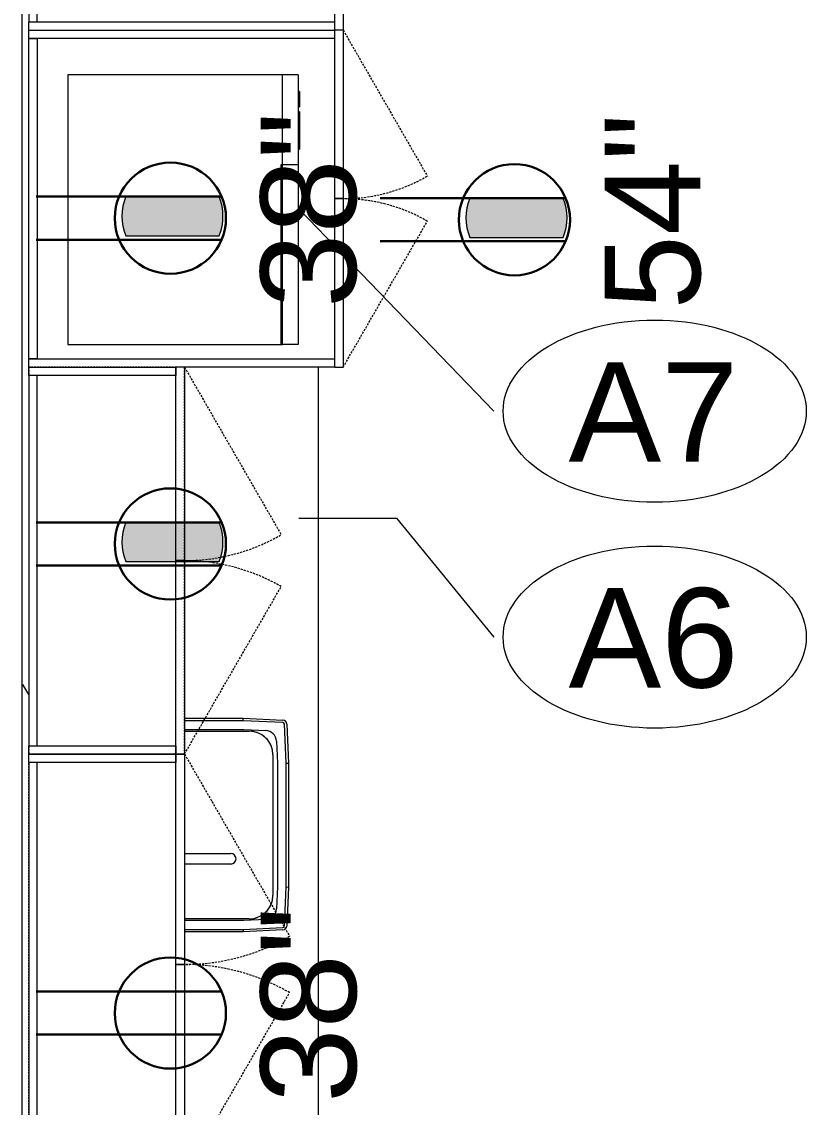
# Model space of a CAD drawing. Header units: inches. Extents: x -1180 to 2011, y -268 to 2143.
# Drawn here: x -62.8 to 7.1, y 1937.9 to 2034.5 of the extents above; entities that cross this region are included whole.
import ezdxf

# ---------------------------------------------------------------- set-up
doc = ezdxf.new("R2010")
doc.units = ezdxf.units.IN
doc.header["$MEASUREMENT"] = 0
doc.linetypes.add('Dash', pattern=[0.25, 0.125, -0.125])
doc.linetypes.add('Hidden', pattern=[0.28125, 0.1875, -0.09375])
for name, color, linetype, lineweight in [('A-ANNO-NOTE', 131, 'Continuous', 13), ('A-WALL', 113, 'Continuous', 13), ('A-WALL-PATT', 111, 'Continuous', 13), ('I-WALL', 2, 'Continuous', 13), ('P-SANR-FIXT', 6, 'Continuous', 13), ('Q-CASE', 31, 'Continuous', 13), ('Q-CASE-HDLN', 31, 'Dash', 9), ('Q-SPCQ', 91, 'Continuous', 9), ('Q-SPCQ-IDEN', 132, 'Continuous', 9)]:
    doc.layers.add(name, color=color, linetype=linetype, lineweight=lineweight)
doc.styles.add('Arial', font='arial.ttf', dxfattribs={"height": 8.851796})
doc.styles.add('Swis721 Lt BT', font='swissl.ttf', dxfattribs={"height": 8.514638})

# ---------------------------------------------------------------- blocks, each defined once
blk = doc.blocks.new('P-Sink-Rectangular - PSR1918-5712593-6TH FLOOR POWER _ SIGNAL')
at = {"layer": 'P-SANR-FIXT', "lineweight": 9}
for p, q in [((-8.988, 8.844), (-5.517, 9)), ((-5.512, 8.785), (-8.978, 8.629)), ((-5.512, 8.785), (-5.517, 9)), ((-5.517, 9), (5.517, 9)), ((5.512, 8.785), (-5.512, 8.785)), ((5.512, 8.785), (5.517, 9)), ((8.978, 8.629), (5.512, 8.785)), ((5.517, 9), (8.988, 8.844)), ((-9.5, 4.965), (-9.342, 8.49)), ((-9.127, 8.48), (-9.285, 4.96)), ((-7.467, 7.917), (-5.509, 8.004)), ((-5.509, 8.004), (5.509, 8.004)), ((5.509, 8.004), (7.467, 7.917)), ((9.285, 4.96), (9.127, 8.48)), ((9.342, 8.49), (9.5, 4.965)), ((-8.504, 5.009), (-8.417, 6.967)), ((-6.25, 7.598), (6.25, 7.598)), ((-6.25, 7.598), (6.25, 7.598)), ((8.417, 6.967), (8.504, 5.009)), ((-9.285, 4.96), (-9.5, 4.965)), ((-9.5, -0.27), (-9.5, 4.965)), ((-9.285, 4.96), (-9.285, -0.27)), ((-8.504, -0.27), (-8.504, 5.009)), ((-8.348, -0.27), (-8.348, 5.5)), ((-8.348, -0.27), (-8.348, 5.5)), ((8.348, 5.5), (8.348, -0.27)), ((8.348, 5.5), (8.348, -0.27)), ((8.504, 5.009), (8.504, -0.27)), ((9.285, 4.96), (9.5, 4.965)), ((9.285, -0.27), (9.285, 4.96)), ((9.5, 4.965), (9.5, -0.27))]:
    blk.add_line(p, q, dxfattribs=at)
for centre, radius, start, end in [((-8.971, 8.474), 0.371, 92.5667, 177.4333), ((8.971, 8.474), 0.371, 2.5667, 87.4333), ((-8.971, 8.474), 0.156, 92.5667, 177.4333), ((-7.423, 6.923), 0.995, 92.5667, 177.4333), ((7.423, 6.923), 0.995, 2.5667, 87.4333), ((8.971, 8.474), 0.156, 2.5667, 87.4333), ((-6.25, 5.5), 2.098, 90, 180), ((-6.25, 5.5), 2.098, 90, 180), ((-6.25, 5.5), 2.098, 115.02876, 154.97124), ((-6.25, 5.5), 2.098, 90, 109.97124), ((6.25, 5.5), 2.098, 70.02876, 90), ((6.25, 5.5), 2.098, 0, 90), ((6.25, 5.5), 2.098, 0, 90), ((6.25, 5.5), 2.098, 25.02876, 64.97124), ((-6.25, 5.5), 2.098, 160.02876, 180), ((6.25, 5.5), 2.098, 360, 19.97124)]:
    blk.add_arc(centre, radius, start, end, dxfattribs=at)
blk = doc.blocks.new('C-Counter Top1 - ADJ HEIGHT 2-5887843-6TH FLOOR POWER _ SIGNAL')
at = {"layer": 'Q-CASE', "lineweight": 9}
blk.add_line((61.107, 25), (-47.262, 25), dxfattribs=at)
blk = doc.blocks.new('CW Cupbd Ohead - 23_5_h x 13 7_8_d - 2 Doors - 1 Shelf-5888103-6TH FLOOR POWER _ SIGNAL')
at = {"layer": 'Q-CASE', "linetype": 'Hidden', "lineweight": 9}
for p, q in [((1.995, 16.237), (16.908, 24.847)), ((36.434, 16.237), (21.521, 24.847))]:
    blk.add_line(p, q, dxfattribs=at)
at = {"layer": 'Q-CASE', "lineweight": 9}
for p, q in [((1.995, 16.237), (19.214, 16.237)), ((1.995, 16.237), (1.995, 15.45)), ((19.214, 15.45), (19.214, 16.237)), ((19.214, 16.237), (36.434, 16.237)), ((19.214, 16.237), (19.214, 15.45)), ((36.434, 15.45), (36.434, 16.237)), ((19.214, 15.45), (1.995, 15.45)), ((1.995, 15.45), (2.745, 15.45)), ((1.995, 2.362), (1.995, 15.45)), ((2.745, 15.45), (2.745, 2.362)), ((36.434, 15.45), (19.214, 15.45)), ((35.684, 15.45), (36.434, 15.45)), ((35.684, 2.362), (35.684, 15.45)), ((36.434, 2.362), (36.434, 15.45)), ((35.684, 3.112), (2.745, 3.112)), ((2.745, 2.362), (1.995, 2.362)), ((2.745, 2.362), (35.684, 2.362)), ((36.434, 2.362), (35.684, 2.362))]:
    blk.add_line(p, q, dxfattribs=at)
at = {"layer": 'Q-CASE', "linetype": 'Hidden', "lineweight": 9}
for centre, start, end in [((1.995, 16.237), 359.5, 30), ((36.434, 16.237), 150, 180.5)]:
    blk.add_arc(centre, 17.219, start, end, dxfattribs=at)
at = {"layer": 'Q-CASE-HDLN'}
for p, q in [((36.434, 16.237), (1.995, 16.237)), ((1.995, 16.237), (1.995, 2.362)), ((36.434, 2.362), (36.434, 16.237)), ((1.995, 2.362), (36.434, 2.362))]:
    blk.add_line(p, q, dxfattribs=at)
blk = doc.blocks.new('CW Cupbd Ohead - 23_5_h x 13 7_8_d - 2 Doors - 1 Shelf-5664985-6TH FLOOR POWER _ SIGNAL')
at = {"layer": 'Q-CASE', "lineweight": 9}
for p, q in [((1.995, -2.362), (2.745, -2.362)), ((1.995, -15.45), (1.995, -2.362)), ((2.745, -2.362), (2.745, -15.45)), ((38.689, -2.362), (2.745, -2.362)), ((38.689, -2.362), (39.439, -2.362)), ((38.689, -15.45), (38.689, -2.362)), ((39.439, -15.45), (39.439, -2.362)), ((2.745, -3.112), (38.689, -3.112)), ((1.995, -15.45), (20.717, -15.45)), ((1.995, -15.45), (1.995, -16.237)), ((2.745, -15.45), (1.995, -15.45)), ((20.717, -16.237), (20.717, -15.45)), ((20.717, -15.45), (39.439, -15.45)), ((20.717, -15.45), (20.717, -16.237)), ((39.439, -15.45), (38.689, -15.45)), ((39.439, -16.237), (39.439, -15.45)), ((20.717, -16.237), (1.995, -16.237)), ((39.439, -16.237), (20.717, -16.237))]:
    blk.add_line(p, q, dxfattribs=at)
at = {"layer": 'Q-CASE', "linetype": 'Hidden', "lineweight": 9}
for p, q in [((1.995, -16.237), (18.209, -25.598)), ((39.439, -16.237), (23.225, -25.598))]:
    blk.add_line(p, q, dxfattribs=at)
for centre, start, end in [((1.995, -16.237), 330, 0.5), ((39.439, -16.237), 179.5, 210)]:
    blk.add_arc(centre, 18.722, start, end, dxfattribs=at)
at = {"layer": 'Q-CASE-HDLN'}
for p, q in [((1.995, -16.237), (1.995, -2.362)), ((1.995, -2.362), (39.439, -2.362)), ((39.439, -2.362), (39.439, -16.237)), ((39.439, -16.237), (1.995, -16.237))]:
    blk.add_line(p, q, dxfattribs=at)
blk = doc.blocks.new('P-Faucet-Counter - Matte Black-5665005-6TH FLOOR POWER _ SIGNAL')
at = {"layer": 'P-SANR-FIXT', "lineweight": 9}
for p, q in [((-0.467, 3.767), (-0.467, 7.883)), ((0.467, 7.883), (0.467, 3.767))]:
    blk.add_line(p, q, dxfattribs=at)
blk.add_arc((0, 7.883), 0.467, 0, 180, dxfattribs=at)
blk = doc.blocks.new('CW Cupbd - Fridge 80_h x 24_d - 2 Doors-5887483-6TH FLOOR POWER _ SIGNAL')
at = {"layer": 'Q-CASE', "lineweight": 9}
for p, q in [((1.995, 33.315), (20.329, 33.315)), ((1.995, 33.315), (1.995, 32.565)), ((20.329, 32.565), (20.329, 33.315)), ((20.329, 33.315), (38.663, 33.315)), ((20.329, 33.315), (20.329, 32.565)), ((20.329, 32.565), (1.995, 32.565)), ((2.745, 32.565), (2.745, 6.065)), ((38.663, 32.565), (20.329, 32.565)), ((37.913, 6.065), (37.913, 32.565)), ((37.913, 6.065), (2.745, 6.065)), ((2.745, 6.065), (2.745, 5.315)), ((37.913, 5.315), (37.913, 6.065)), ((2.745, 5.315), (37.913, 5.315))]:
    blk.add_line(p, q, dxfattribs=at)
at = {"layer": 'Q-CASE', "lineweight": 20}
blk.add_line((1.995, 5.315), (1.995, 32.565), dxfattribs=at)
blk = doc.blocks.new('CW Cupbd Combined - Oven Tower 84_h x 24_d _2 Microwaves_ 2 pull out drawers_-5887773-6TH FLOOR POWER _ SIGNAL')
at = {"layer": 'Q-CASE', "linetype": 'Hidden', "lineweight": 9}
for p, q in [((1.995, 33.315), (14.986, 40.815)), ((31.995, 33.315), (19.005, 40.815))]:
    blk.add_line(p, q, dxfattribs=at)
at = {"layer": 'Q-CASE', "lineweight": 9}
for p, q in [((1.995, 33.315), (16.995, 33.315)), ((1.995, 33.315), (1.995, 32.565)), ((16.995, 32.565), (16.995, 33.315)), ((16.995, 33.315), (31.995, 33.315)), ((16.995, 33.315), (16.995, 32.565)), ((31.995, 32.565), (31.995, 33.315)), ((16.995, 32.565), (1.995, 32.565)), ((31.995, 32.565), (16.995, 32.565))]:
    blk.add_line(p, q, dxfattribs=at)
at = {"layer": 'Q-CASE', "lineweight": 20}
for p, q in [((1.995, 5.315), (1.995, 32.565)), ((2.745, 32.565), (2.745, 5.315)), ((31.245, 5.315), (31.245, 32.565)), ((31.995, 32.565), (31.995, 19.19)), ((2.745, 6.065), (31.245, 6.065)), ((2.745, 5.315), (2.745, 6.065)), ((31.245, 6.065), (31.245, 5.315)), ((2.745, 5.315), (1.995, 5.315)), ((31.245, 5.315), (2.745, 5.315)), ((31.995, 5.315), (31.245, 5.315))]:
    blk.add_line(p, q, dxfattribs=at)
at = {"layer": 'Q-CASE', "linetype": 'Hidden', "lineweight": 9}
for centre, start, end in [((1.995, 33.315), 359.5, 30), ((31.995, 33.315), 150, 180.5)]:
    blk.add_arc(centre, 15, start, end, dxfattribs=at)
blk = doc.blocks.new('A-Microwave - 1000 Watt-2_5CuFt-BREAK-4748818-6TH FLOOR POWER _ SIGNAL')
at = {"layer": 'Q-SPCQ'}
for p, q in [((17.107, -8.316), (-6.893, -8.316)), ((-6.893, -8.316), (-6.893, -27.441)), ((17.107, -27.441), (17.107, -8.316)), ((-6.893, -27.316), (9.107, -27.316)), ((-6.893, -28.816), (-6.893, -27.316)), ((-6.893, -27.441), (17.107, -27.441)), ((9.107, -27.316), (9.107, -28.816)), ((17.107, -28.816), (17.107, -27.441)), ((9.107, -28.816), (-6.893, -28.816)), ((17.107, -28.816), (9.107, -28.816)), ((10.485, -28.816), (10.485, -28.941)), ((11.86, -28.941), (10.485, -28.941)), ((11.86, -28.816), (11.86, -28.941)), ((11.918, -28.941), (11.86, -28.941)), ((11.918, -28.941), (11.918, -28.816)), ((12.42, -28.941), (11.918, -28.941)), ((12.42, -28.816), (12.42, -28.941)), ((13.795, -28.941), (12.42, -28.941)), ((13.795, -28.941), (13.795, -28.816)), ((14.235, -28.816), (14.235, -28.941)), ((15.61, -28.941), (14.235, -28.941)), ((15.61, -28.941), (15.61, -28.816))]:
    blk.add_line(p, q, dxfattribs=at)
blk = doc.blocks.new('Appliance_Specialty Equipment Tag - Standard-3515593-6TH FLOOR POWER _ SIGNAL')
at = {"layer": 'Q-SPCQ-IDEN'}
blk.add_ellipse((-0.0499, 0.0037), major_axis=(-0.1406, 0), ratio=0.600473, dxfattribs=at)

msp = doc.modelspace()

# ---------------------------------------------------------------- hatches: boundary and pattern name
at = {"layer": 'A-ANNO-NOTE', "lineweight": 9}
for points in [[(-53.628, 2015.909), (-53.628, 2018.553), (-53.755, 2018.032)], [(-45.025, 2018.553), (-53.476, 2018.973), (-53.628, 2018.553)], [(-45.025, 2015.909), (-45.025, 2018.553), (-53.628, 2018.553)], [(-45.025, 2015.909), (-53.628, 2018.553), (-53.628, 2015.909)], [(-45.025, 2018.553), (-45.178, 2018.973), (-53.476, 2018.973)], [(-44.899, 2016.431), (-44.899, 2018.032), (-45.025, 2018.553)], [(-45.025, 2015.909), (-44.899, 2016.431), (-45.025, 2018.553)], [(-14.387, 2018.414), (-22.838, 2018.834), (-22.99, 2018.414)], [(-14.387, 2018.414), (-14.54, 2018.834), (-22.838, 2018.834)], [(-53.755, 2016.431), (-53.755, 2018.032), (-53.805, 2016.785)], [(-53.628, 2015.909), (-53.755, 2018.032), (-53.755, 2016.431)], [(-44.899, 2016.431), (-44.849, 2017.678), (-44.899, 2018.032)], [(-44.899, 2016.431), (-44.828, 2017.142), (-44.849, 2017.678)], [(-23.117, 2016.291), (-23.117, 2017.893), (-23.167, 2016.646)], [(-23.117, 2016.291), (-22.99, 2018.414), (-23.117, 2017.893)], [(-22.99, 2015.77), (-22.99, 2018.414), (-23.117, 2016.291)], [(-14.387, 2015.77), (-14.387, 2018.414), (-22.99, 2018.414)], [(-22.99, 2015.77), (-14.387, 2015.77), (-22.99, 2018.414)], [(-14.261, 2016.291), (-14.261, 2017.893), (-14.387, 2018.414)], [(-14.387, 2015.77), (-14.261, 2016.291), (-14.387, 2018.414)], [(-14.261, 2016.291), (-14.211, 2017.539), (-14.261, 2017.893)], [(-14.261, 2016.291), (-14.193, 2016.913), (-14.211, 2017.539)], [(-53.476, 2015.489), (-45.025, 2015.909), (-53.628, 2015.909)], [(-53.476, 2015.489), (-45.178, 2015.489), (-45.025, 2015.909)], [(-22.838, 2015.35), (-14.387, 2015.77), (-22.99, 2015.77)], [(-22.838, 2015.35), (-14.54, 2015.35), (-14.387, 2015.77)], [(-53.628, 1986.909), (-53.628, 1989.553), (-53.755, 1989.032)], [(-45.025, 1989.553), (-53.476, 1989.973), (-53.628, 1989.553)], [(-45.025, 1986.909), (-45.025, 1989.553), (-53.628, 1989.553)], [(-45.025, 1986.909), (-53.628, 1989.553), (-53.628, 1986.909)], [(-45.025, 1989.553), (-45.178, 1989.973), (-53.476, 1989.973)], [(-44.899, 1987.431), (-44.899, 1989.032), (-45.025, 1989.553)], [(-45.025, 1986.909), (-44.899, 1987.431), (-45.025, 1989.553)], [(-53.755, 1987.431), (-53.755, 1989.032), (-53.805, 1987.785)], [(-53.628, 1986.909), (-53.755, 1989.032), (-53.755, 1987.431)], [(-44.899, 1987.431), (-44.849, 1988.678), (-44.899, 1989.032)], [(-44.899, 1987.431), (-44.828, 1988.142), (-44.849, 1988.678)], [(-53.476, 1986.489), (-45.025, 1986.909), (-53.628, 1986.909)], [(-53.476, 1986.489), (-45.178, 1986.489), (-45.025, 1986.909)]]:
    msp.add_hatch(color=256, dxfattribs=at).paths.add_polyline_path(points, flags=0)
at = {"layer": 'A-WALL-PATT', "lineweight": 9}
h = msp.add_hatch(dxfattribs=at)
h.set_pattern_fill('FP_1', color=256, style=0, pattern_type=2)
h.set_pattern_definition([(0, (0, 0), (30.72, 7.68), [1.267, -21.773, 1.267, -21.773, -122.88]), (0, (0, 0), (30.72, 7.68), [-46.08, 1.267, -44.813, 1.267, -21.773, -53.76]), (0, (0, 0), (30.72, 7.68), [-115.2, 1.267, -14.093, 1.267, -37.133]), (120, (11.52, 3.84), (-22.011075, 22.7643), [1.267, -21.773, 1.267, -21.773, -122.88]), (120, (11.52, 3.84), (-22.011075, 22.7643), [-46.08, 1.267, -44.813, 1.267, -21.773, -53.76]), (120, (11.52, 3.84), (-22.011075, 22.7643), [-115.2, 1.267, -14.093, 1.267, -37.133]), (240, (15.36, 19.2), (-8.708925, -30.4443), [1.267, -21.773, 1.267, -21.773, -122.88]), (240, (15.36, 19.2), (-8.708925, -30.4443), [-46.08, 1.267, -44.813, 1.267, -21.773, -53.76]), (240, (15.36, 19.2), (-8.708925, -30.4443), [-115.2, 1.267, -14.093, 1.267, -37.133])])
h.paths.add_polyline_path([(-62.128, 1895.423), (-62.128, 2110.461), (-62.753, 2110.461), (-62.753, 1895.423)], flags=0)

# ---------------------------------------------------------------- linework, layer by layer
at = {"layer": 'A-ANNO-NOTE', "lineweight": 30}
for p, q in [((-61.475, 2018.973), (-44.948, 2018.973)), ((-30.837, 2018.834), (-14.31, 2018.834)), ((-61.475, 2015.141), (-44.948, 2015.141)), ((-30.837, 2015.002), (-14.31, 2015.002)), ((-61.475, 1989.973), (-44.948, 1989.973)), ((-61.475, 1986.141), (-44.948, 1986.141)), ((-61.475, 1948.222), (-44.948, 1948.222)), ((-61.475, 1944.389), (-44.948, 1944.389))]:
    msp.add_line(p, q, dxfattribs=at)
at = {"layer": 'A-ANNO-NOTE', "lineweight": 9}
for p, q in [((-45.178, 2018.973), (-53.476, 2018.973)), ((-14.54, 2018.834), (-22.838, 2018.834)), ((-53.476, 2015.489), (-45.178, 2015.489)), ((-22.838, 2015.35), (-14.54, 2015.35)), ((-45.178, 1989.973), (-53.476, 1989.973)), ((-53.476, 1986.489), (-45.178, 1986.489))]:
    msp.add_line(p, q, dxfattribs=at)
at = {"layer": 'A-ANNO-NOTE', "lineweight": 30}
for centre in [(-49.512, 2017.057), (-18.874, 2016.918), (-49.512, 1988.057), (-49.512, 1946.306)]:
    msp.add_circle(centre, 4.95, dxfattribs=at)
at = {"layer": 'A-ANNO-NOTE', "lineweight": 9}
for centre, start, end in [((-49.327, 2017.231), 157.2244, 202.7756), ((-49.327, 2017.231), 337.2244, 22.7756), ((-18.689, 2017.092), 157.2244, 202.7756), ((-18.689, 2017.092), 337.2244, 22.7756), ((-49.327, 1988.231), 157.2244, 202.7756), ((-49.327, 1988.231), 337.2244, 22.7756)]:
    msp.add_arc(centre, 4.5, start, end, dxfattribs=at)
at = {"layer": 'A-WALL'}
msp.add_line((-62.753, 2110.461), (-62.753, 1895.423), dxfattribs=at)
at = {"layer": 'I-WALL'}
msp.add_line((-62.128, 2003.793), (-62.128, 2034.543), dxfattribs=at)
at = {"layer": 'Q-SPCQ-IDEN'}
for p, q in [((-38.018, 2017.824), (-20.701, 1999.882)), ((-38.065, 1990.351), (-29.383, 1990.351)), ((-29.383, 1990.351), (-20.701, 1979.777))]:
    msp.add_line(p, q, dxfattribs=at)

# ---------------------------------------------------------------- block references
at = {"layer": 'P-SANR-FIXT', "lineweight": 9, "rotation": 269.9999999999999}
for name, p in [('P-Sink-Rectangular - PSR1918-5712593-6TH FLOOR POWER _ SIGNAL', (-47.983, 1963.041)), ('P-Faucet-Counter - Matte Black-5665005-6TH FLOOR POWER _ SIGNAL', (-52.019, 1960.036))]:
    msp.add_blockref(name, p, dxfattribs=at)
at = {"layer": 'Q-CASE', "lineweight": 9}
for name, p, rotation in [('CW Cupbd - Fridge 80_h x 24_d - 2 Doors-5887483-6TH FLOOR POWER _ SIGNAL', (-67.443, 2072.456), 270), ('CW Cupbd Combined - Oven Tower 84_h x 24_d _2 Microwaves_ 2 pull out drawers_-5887773-6TH FLOOR POWER _ SIGNAL', (-67.443, 2035.788), 269.9999999999995), ('CW Cupbd Ohead - 23_5_h x 13 7_8_d - 2 Doors - 1 Shelf-5888103-6TH FLOOR POWER _ SIGNAL', (-64.49, 2005.788), 269.9999999999996), ('C-Counter Top1 - ADJ HEIGHT 2-5887843-6TH FLOOR POWER _ SIGNAL', (-61.317, 1956.53), 269.9999999999997), ('CW Cupbd Ohead - 23_5_h x 13 7_8_d - 2 Doors - 1 Shelf-5664985-6TH FLOOR POWER _ SIGNAL', (-64.49, 1929.916), 89.99999999999964)]:
    msp.add_blockref(name, p, dxfattribs=dict(at, rotation=rotation))
at = {"layer": 'Q-SPCQ', "rotation": 89.99999999999991}
msp.add_blockref('A-Microwave - 1000 Watt-2_5CuFt-BREAK-4748818-6TH FLOOR POWER _ SIGNAL', (-66.959, 2012.717), dxfattribs=at)
at = {"layer": 'Q-SPCQ-IDEN', "xscale": 95.99999999999994, "yscale": 95.99999999999994, "zscale": 95.99999999999994}
for p in [(-1.592, 1999.522), (-1.592, 1979.417)]:
    msp.add_blockref('Appliance_Specialty Equipment Tag - Standard-3515593-6TH FLOOR POWER _ SIGNAL', p, dxfattribs=at)

# ---------------------------------------------------------------- texts
at = {"layer": 'A-ANNO-NOTE', "lineweight": 9, "char_height": 8.5146, "width": 18.9, "attachment_point": 2, "rotation": 90, "line_spacing_factor": 1.00667, "style": 'Swis721 Lt BT'}
for s, insert in [('38"', (-41.484, 2017.794)), ('54"', (-10.846, 2017.654)), ('38"', (-41.484, 1947.042))]:
    msp.add_mtext(s, dxfattribs=dict(at, insert=insert))
at = {"layer": 'Q-SPCQ-IDEN', "char_height": 8.8518, "width": 18.036, "attachment_point": 2, "line_spacing_factor": 0.938532, "style": 'Arial'}
for s, insert in [('A7', (-6.491, 2004.239)), ('A6', (-6.491, 1984.134))]:
    msp.add_mtext(s, dxfattribs=dict(at, insert=insert))

doc.saveas('drawing.dxf')
